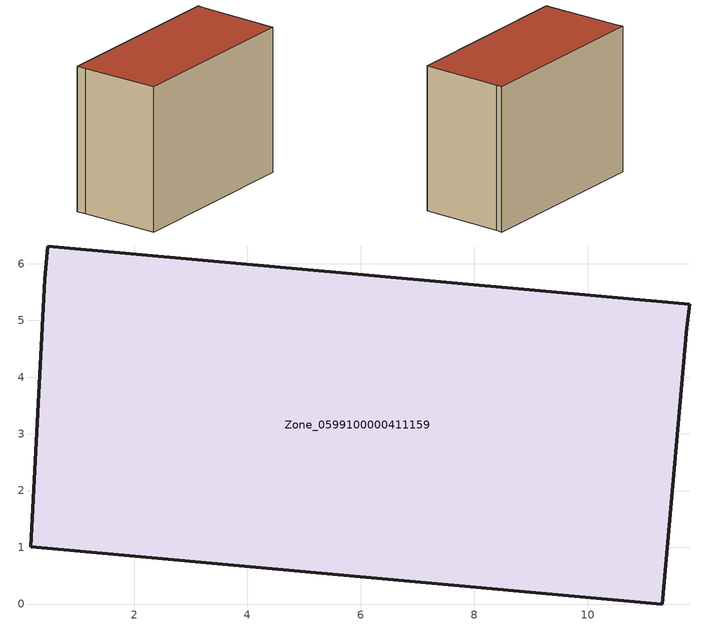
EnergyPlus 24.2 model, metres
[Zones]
Zone_0599100000411159
 floor ground (C_G): 0.48,6.31 11.8,5.28 11.75,4.87 11.32,0 0.18,1.01 0.43,5.73 z0
 wall outside (C_F): 0.18,1.01 11.32,0 11.75,4.87 11.8,5.28 0.48,6.31 0.43,5.73 0.18,1.01 z0:8.9
 roof outside (C_R): 11.8,5.28 0.48,6.31 0.43,5.73 0.18,1.01 11.32,0 11.75,4.87 z8.9
[BUILDING]
Pand.0599100000411159: North Axis=0; Terrain=City; Loads Convergence Tolerance Value=0.04; Temperature Convergence Tolerance Value=0.4; Solar Distribution=FullExterior; Maximum Number of Warmup Days=25; Minimum Number of Warmup Days=1
[Site:Location]
Rotterdam.The.Hague.AP_ZH_NLD Design_Conditions: Latitude=51.96; Longitude=4.45; Time Zone=1; Elevation=-4.5
[SITE:GROUNDTEMPERATURE:BUILDINGSURFACE]
18, 18, 18, 18, 18, 18, 18, 18, 18, 18, 18, 18
[MATERIAL] Thermal Absorptance=0.9; Solar Absorptance=0.7; Visible Absorptance=0.7
Name | Roughness | Thickness | Conductivity | Density | Specific Heat
G.TI.1992-2005 | MediumSmooth | 0.15 | 0.06 | 540 | 1210
F.TI.1992-2005 | Rough | 0.3 | 0.12 | 1920 | 840
R.TI.1992-2005 | MediumRough | 0.2 | 0.08 | 1500 | 1000
[CONSTRUCTION]
C_G: G.TI.1992-2005
C_F: F.TI.1992-2005
C_R: R.TI.1992-2005
[ZONE]
Zone_0599100000411159: Type=1; Multiplier=1; Ceiling Height=Autocalculate; Volume=Autocalculate; Floor Area=autocalculate; Part of Total Floor Area=Yes
[ZONEINFILTRATION:DESIGNFLOWRATE]
Infil_Zone_0599100000411159: Zone or ZoneList or Space or SpaceList=Zone_0599100000411159; Schedule=AlwaysOn; Design Flow Rate Calculation Method=Flow/Area; Flow Rate per Floor Area=0.0015; Constant Term Coefficient=1; Temperature Term Coefficient=0; Velocity Term Coefficient=0; Velocity Squared Term Coefficient=0
[HVACTEMPLATE:ZONE:IDEALLOADSAIRSYSTEM]
Zone_0599100000411159: Maximum Heating Supply Air Temperature=50; Minimum Cooling Supply Air Temperature=13; Maximum Heating Supply Air Humidity Ratio=0.0156; Minimum Cooling Supply Air Humidity Ratio=0.0077; Heating Limit=NoLimit; Cooling Limit=NoLimit; Dehumidification Control Type=ConstantSensibleHeatRatio; Cooling Sensible Heat Ratio=0.7; Dehumidification Setpoint=60; Humidification Control Type=None; Humidification Setpoint=30; Outdoor Air Method=None; Outdoor Air Flow Rate per Person=0.00944; Outdoor Air Flow Rate per Zone Floor Area=0; Outdoor Air Flow Rate per Zone=0; Demand Controlled Ventilation Type=None; Outdoor Air Economizer Type=NoEconomizer; Heat Recovery Type=None; Sensible Heat Recovery Effectiveness=0.7; Latent Heat Recovery Effectiveness=0.65
[ZONECONTROL:THERMOSTAT]
ThermostatControl_Zone_0599100000411159: Zone or ZoneList=Zone_0599100000411159; Control Type Schedule=DualSetpointControlType; Control 1=Thermostat_Zone_0599100000411159; Temperature Difference Between Cutout And Setpoint=0
[THERMOSTATSETPOINT:DUALSETPOINT]
Thermostat_Zone_0599100000411159: Heating Setpoint Temperature Schedule=HeatingSetpoint_Zone_0599100000411159; Cooling Setpoint Temperature Schedule=CoolingSetpoint_Zone_0599100000411159
[SCHEDULE:COMPACT]
HeatingSetpoint_Zone_0599100000411159: Through: 12/31, For: AllDays, Until: 24:00, 21
CoolingSetpoint_Zone_0599100000411159: Through: 12/31, For: AllDays, Until: 24:00, 24
DualSetpointControlType: Through: 12/31, For: AllDays, Until: 24:00, 4
AlwaysOn: Through: 12/31, For: AllDays, Until: 24:00, 1
